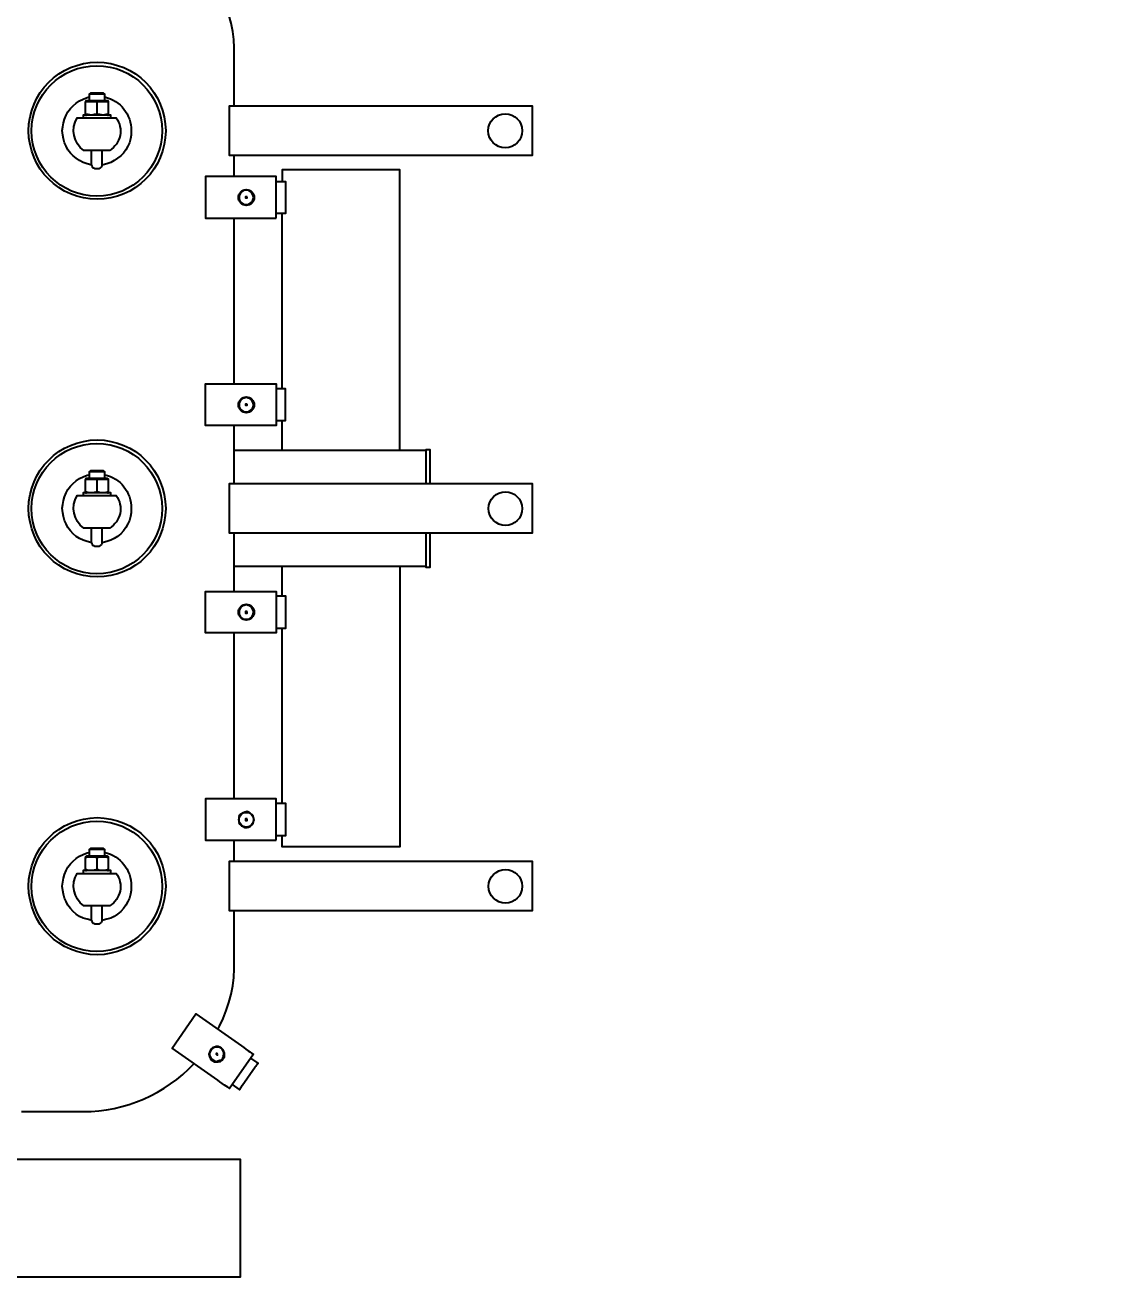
# Model space of a CAD drawing. Header units: metres. Extents: x 18203 to 41586, y 7179 to 24742.
# Drawn here: x 26828 to 27671, y 12043 to 13007 of the extents above; entities that cross this region are included whole.
import ezdxf
from ezdxf import colors
from ezdxf.entities.mleader import LeaderData, LeaderLine
from ezdxf.math import Vec2, Vec3

# ---------------------------------------------------------------- set-up
doc = ezdxf.new("R2010")
doc.units = ezdxf.units.M
doc.header["$LTSCALE"] = 50
doc.header["$MEASUREMENT"] = 0
doc.layers.get('0').update_dxf_attribs({"linetype": 'CONTINUOUS'})
doc.layers.add('PDF4_Geometry', color=7, linetype='CONTINUOUS')
doc.styles.get("Standard").update_dxf_attribs({"font": 'romans', "width": 0.65, "height": 30})

msp = doc.modelspace()

# ---------------------------------------------------------------- linework, layer by layer
at = {"layer": 'PDF4_Geometry', "lineweight": 25}
for points in [[(26989.289, 12944.787), (26989.289, 12982.574), (26989.289, 12989.367), (26988.865, 12995.736), (26988.015, 13002.105), (26986.742, 13008.473), (26985.043, 13014.842), (26982.921, 13021.211), (26980.798, 13027.155), (26977.826, 13033.099), (26976.552, 13036.071)], [(26879.324, 12899.357), (26878.899, 12899.357), (26875.927, 12900.206), (26872.955, 12901.055), (26869.983, 12902.754), (26867.436, 12904.452), (26865.313, 12906.15), (26863.19, 12908.273), (26861.067, 12910.821), (26859.793, 12913.793), (26858.519, 12916.34), (26857.67, 12919.312), (26857.246, 12922.284), (26856.821, 12925.681), (26857.246, 12928.653), (26857.67, 12931.625), (26858.519, 12934.597), (26859.793, 12937.569), (26861.067, 12940.116), (26863.19, 12942.664), (26865.313, 12944.787), (26867.436, 12946.91), (26869.983, 12948.608), (26872.955, 12949.882), (26875.927, 12951.155), (26877.625, 12951.58)], [(26874.653, 12938.418), (26874.653, 12947.759), (26876.352, 12948.183), (26878.899, 12948.183), (26881.022, 12948.183), (26883.569, 12947.759), (26885.692, 12948.183), (26887.815, 12948.183), (26889.938, 12948.183), (26892.486, 12947.759), (26892.486, 12948.183), (26892.061, 12948.183), (26892.061, 12948.608), (26891.636, 12948.608), (26891.212, 12948.608), (26890.787, 12948.608), (26889.938, 12948.608), (26888.664, 12948.608), (26887.391, 12948.608), (26885.692, 12948.608), (26883.994, 12948.608), (26882.296, 12948.608), (26880.597, 12948.608), (26878.899, 12948.608), (26877.625, 12948.608), (26876.776, 12948.608), (26875.927, 12948.608), (26875.502, 12948.608), (26875.078, 12948.608), (26874.653, 12948.183), (26874.653, 12947.759)], [(26889.514, 12948.608), (26889.514, 12953.703), (26888.664, 12954.552), (26888.24, 12954.552), (26887.815, 12954.552), (26886.966, 12954.552), (26885.692, 12954.552), (26884.419, 12954.552), (26883.145, 12954.552), (26881.871, 12954.552), (26880.597, 12954.552), (26879.748, 12954.552), (26878.899, 12954.552), (26878.475, 12954.552), (26877.625, 12953.703), (26877.625, 12948.608)], [(26889.514, 12953.703), (26888.664, 12953.703), (26887.815, 12953.703), (26886.541, 12953.703), (26885.268, 12953.703), (26883.994, 12953.703), (26882.296, 12953.703), (26881.022, 12953.703), (26879.748, 12953.703), (26878.475, 12953.703), (26878.05, 12953.703), (26877.625, 12953.703)], [(26883.569, 12938.418), (26883.569, 12947.759)], [(26891.636, 12937.569), (26892.061, 12937.569), (26892.486, 12937.569), (26892.486, 12937.993), (26892.486, 12938.418), (26892.486, 12947.759)], [(26894.184, 12935.446), (26894.184, 12937.569), (26893.759, 12937.569), (26893.335, 12937.569), (26892.486, 12937.569), (26891.212, 12937.569), (26889.938, 12937.569), (26888.24, 12937.569), (26886.541, 12937.569), (26884.419, 12937.569), (26882.296, 12937.569), (26880.597, 12937.569), (26878.899, 12937.569), (26877.201, 12937.569), (26875.502, 12937.569), (26874.653, 12937.569), (26873.804, 12937.569), (26872.955, 12937.569), (26872.955, 12935.446)], [(26892.486, 12938.418), (26890.363, 12937.993), (26888.24, 12937.569), (26885.692, 12937.993), (26883.569, 12938.418), (26881.447, 12937.993), (26879.324, 12937.569), (26876.776, 12937.993), (26874.653, 12938.418), (26874.653, 12937.993), (26874.653, 12937.569), (26875.078, 12937.569), (26875.502, 12937.569)], [(26887.391, 12910.396), (26887.391, 12899.357), (26887.391, 12898.932), (26887.391, 12898.508), (26886.966, 12897.659), (26886.541, 12897.234), (26886.117, 12896.81), (26885.692, 12896.81), (26885.268, 12896.385), (26884.419, 12896.385), (26882.296, 12896.385), (26881.871, 12896.385), (26881.447, 12896.81), (26880.597, 12896.81), (26880.173, 12897.234), (26880.173, 12897.659), (26879.748, 12898.508), (26879.324, 12898.932), (26879.324, 12899.357), (26879.324, 12910.396)], [(26989.289, 12890.441), (26989.289, 12906.575)], [(27116.662, 12679.426), (27116.662, 12895.536), (27026.227, 12895.536), (27026.227, 12886.62)], [(27021.557, 12886.62), (27028.775, 12886.62), (27028.775, 12886.195), (27028.775, 12885.771), (27028.775, 12885.346), (27028.775, 12884.497), (27028.775, 12884.072), (27028.775, 12883.223), (27028.775, 12865.391), (27028.775, 12864.542), (27028.775, 12864.117), (27028.775, 12863.268), (27028.775, 12862.843), (27028.775, 12862.419), (27028.775, 12861.994), (27021.557, 12861.994)], [(27026.227, 12726.979), (27026.227, 12861.994)], [(26989.289, 12730.8), (26989.289, 12858.173)], [(27021.557, 12702.353), (27028.775, 12702.353), (27028.775, 12702.778), (27028.775, 12703.202), (27028.775, 12703.627), (27028.775, 12704.476), (27028.775, 12704.901), (27028.775, 12705.75), (27028.775, 12723.582), (27028.775, 12724.007), (27028.775, 12724.856), (27028.775, 12725.28), (27028.775, 12726.13), (27028.775, 12726.554), (27028.775, 12726.979), (27021.557, 12726.979)], [(26989.289, 12653.951), (26989.289, 12698.532)], [(27026.227, 12679.426), (27026.227, 12702.353)], [(27136.617, 12679.426), (26989.289, 12679.426)], [(27140.014, 12653.951), (27140.014, 12656.499), (27140.014, 12659.895), (27140.014, 12663.292), (27140.014, 12666.264), (27140.014, 12668.812), (27140.014, 12671.359), (27140.014, 12673.482), (27140.014, 12675.605), (27140.014, 12676.879), (27140.014, 12678.152), (27140.014, 12679.001), (27140.014, 12679.851), (27136.617, 12679.851), (27136.617, 12679.001), (27136.617, 12678.152), (27136.617, 12676.879), (27136.617, 12675.605), (27136.617, 12673.482), (27136.617, 12671.359), (27136.617, 12668.812), (27136.617, 12666.264), (27136.617, 12663.292), (27136.617, 12659.895), (27136.617, 12656.499), (27136.617, 12653.951)], [(26879.324, 12608.522), (26878.899, 12608.522), (26875.927, 12609.371), (26872.955, 12610.22), (26869.983, 12611.494), (26867.436, 12613.192), (26865.313, 12615.315), (26863.19, 12617.438), (26861.067, 12619.985), (26859.793, 12622.957), (26858.519, 12625.505), (26857.67, 12628.477), (26857.246, 12631.449), (26856.821, 12634.845), (26857.246, 12637.817), (26857.67, 12640.79), (26858.519, 12643.762), (26859.793, 12646.734), (26861.067, 12649.281), (26863.19, 12651.829), (26865.313, 12653.951), (26867.436, 12656.074), (26869.983, 12657.773), (26872.955, 12659.046), (26875.927, 12660.32), (26877.625, 12660.745)], [(26874.653, 12647.583), (26874.653, 12656.923), (26876.352, 12657.348), (26878.899, 12657.348), (26881.022, 12657.348), (26883.569, 12656.923), (26885.692, 12657.348), (26887.815, 12657.348), (26889.938, 12657.348), (26892.486, 12656.923), (26892.486, 12657.348), (26892.061, 12657.348), (26891.636, 12657.773), (26891.212, 12657.773), (26890.787, 12657.773), (26889.938, 12657.773), (26888.664, 12657.773), (26887.391, 12657.773), (26885.692, 12657.773), (26883.994, 12657.773), (26882.296, 12657.773), (26880.597, 12657.773), (26878.899, 12657.773), (26877.625, 12657.773), (26876.776, 12657.773), (26875.927, 12657.773), (26875.502, 12657.773), (26875.078, 12657.773), (26875.078, 12657.348), (26874.653, 12657.348), (26874.653, 12656.923)], [(26889.514, 12657.773), (26889.514, 12662.868), (26888.664, 12663.717), (26888.24, 12663.717), (26887.815, 12663.717), (26886.966, 12663.717), (26885.692, 12663.717), (26884.419, 12663.717), (26883.145, 12663.717), (26881.871, 12663.717), (26880.597, 12663.717), (26879.748, 12663.717), (26878.899, 12663.717), (26878.475, 12663.717), (26877.625, 12662.868), (26877.625, 12657.773)], [(26889.514, 12662.868), (26888.664, 12662.868), (26887.815, 12662.868), (26886.541, 12662.868), (26885.268, 12662.868), (26883.994, 12662.868), (26882.296, 12662.868), (26881.022, 12662.868), (26879.748, 12662.868), (26878.475, 12662.868), (26878.05, 12662.868), (26877.625, 12662.868)], [(26892.486, 12647.583), (26890.363, 12647.158), (26888.24, 12646.734), (26885.692, 12647.158), (26883.569, 12647.583), (26883.569, 12656.923)], [(26891.636, 12646.734), (26892.061, 12646.734), (26892.486, 12646.734), (26892.486, 12647.158), (26892.486, 12647.583), (26892.486, 12656.923)], [(26894.184, 12644.611), (26894.184, 12646.734), (26893.759, 12646.734), (26893.335, 12646.734), (26892.486, 12646.734), (26891.212, 12646.734), (26889.938, 12646.734), (26888.24, 12646.734), (26886.541, 12646.734), (26884.419, 12646.734), (26882.296, 12646.734), (26880.597, 12646.734), (26878.899, 12646.734), (26877.201, 12646.734), (26875.502, 12646.734), (26874.653, 12646.734), (26873.804, 12646.734), (26872.955, 12646.734), (26872.955, 12644.611)], [(26883.569, 12647.583), (26881.447, 12647.158), (26879.324, 12646.734), (26876.776, 12647.158), (26874.653, 12647.583), (26874.653, 12647.158), (26874.653, 12646.734), (26875.078, 12646.734), (26875.502, 12646.734)], [(26887.391, 12619.561), (26887.391, 12608.522), (26887.391, 12608.097), (26887.391, 12607.672), (26886.966, 12606.823), (26886.541, 12606.399), (26886.117, 12605.974), (26885.692, 12605.974), (26885.268, 12605.55), (26884.419, 12605.55), (26882.296, 12605.55), (26881.871, 12605.55), (26881.447, 12605.974), (26880.597, 12605.974), (26880.173, 12606.399), (26880.173, 12606.823), (26879.748, 12607.672), (26879.324, 12608.097), (26879.324, 12608.522), (26879.324, 12619.561)], [(26989.289, 12570.734), (26989.289, 12615.739)], [(27136.617, 12615.739), (27136.617, 12614.466), (27136.617, 12611.069), (27136.617, 12607.672), (27136.617, 12604.7), (27136.617, 12601.728), (27136.617, 12599.181), (27136.617, 12596.633), (27136.617, 12594.935), (27136.617, 12593.237), (27136.617, 12591.539), (27136.617, 12590.689), (27136.617, 12589.84), (27136.617, 12589.416), (27140.014, 12589.416), (27140.014, 12589.84), (27140.014, 12590.689), (27140.014, 12591.539), (27140.014, 12593.237), (27140.014, 12594.935), (27140.014, 12596.633), (27140.014, 12599.181), (27140.014, 12601.728), (27140.014, 12604.7), (27140.014, 12607.672), (27140.014, 12611.069), (27140.014, 12614.466), (27140.014, 12615.739)], [(26989.289, 12590.265), (27136.617, 12590.265)], [(27116.662, 12590.265), (27116.662, 12374.155), (27026.227, 12374.155), (27026.227, 12382.647)], [(27026.227, 12567.338), (27026.227, 12590.265)], [(27021.557, 12567.338), (27028.775, 12567.338), (27028.775, 12566.913), (27028.775, 12566.489), (27028.775, 12566.064), (27028.775, 12565.639), (27028.775, 12565.215), (27028.775, 12564.366), (27028.775, 12563.941), (27028.775, 12546.109), (27028.775, 12545.26), (27028.775, 12544.411), (27028.775, 12543.986), (27028.775, 12543.561), (27028.775, 12543.137), (27028.775, 12542.712), (27028.775, 12542.288), (27021.557, 12542.288)], [(27026.227, 12407.697), (27026.227, 12542.288)], [(26989.289, 12411.093), (26989.289, 12538.891)], [(27021.557, 12407.697), (27028.775, 12407.697), (27028.775, 12407.272), (27028.775, 12406.847), (27028.775, 12406.423), (27028.775, 12405.998), (27028.775, 12405.574), (27028.775, 12404.725), (27028.775, 12403.875), (27028.775, 12386.043), (27028.775, 12385.619), (27028.775, 12384.769), (27028.775, 12384.345), (27028.775, 12383.92), (27028.775, 12383.496), (27028.775, 12383.071), (27028.775, 12382.647), (27021.557, 12382.647)], [(26989.289, 12363.116), (26989.289, 12379.25)], [(26879.324, 12317.686), (26878.899, 12317.686), (26875.927, 12318.535), (26872.955, 12319.385), (26869.983, 12320.658), (26867.436, 12322.357), (26865.313, 12324.48), (26863.19, 12326.602), (26861.067, 12329.15), (26859.793, 12332.122), (26858.519, 12334.669), (26857.67, 12337.641), (26857.246, 12340.613), (26856.821, 12344.01), (26857.246, 12346.982), (26857.67, 12349.954), (26858.519, 12352.926), (26859.793, 12355.898), (26861.067, 12358.446), (26863.19, 12360.993), (26865.313, 12363.116), (26867.436, 12365.239), (26869.983, 12366.937), (26872.955, 12368.211), (26875.927, 12369.485), (26877.625, 12369.909)], [(26889.514, 12366.937), (26889.514, 12372.032), (26888.664, 12372.881), (26888.24, 12372.881), (26887.815, 12372.881), (26886.966, 12372.881), (26885.692, 12372.881), (26884.419, 12372.881), (26883.145, 12372.881), (26881.871, 12372.881), (26880.597, 12372.881), (26879.748, 12372.881), (26878.899, 12372.881), (26878.475, 12372.881), (26877.625, 12372.032), (26877.625, 12366.937)], [(26889.514, 12372.032), (26888.664, 12372.032), (26887.815, 12372.032), (26886.541, 12372.032), (26885.268, 12372.032), (26883.994, 12372.032), (26882.296, 12372.032), (26881.022, 12372.032), (26879.748, 12372.032), (26878.475, 12372.032), (26878.05, 12372.032), (26877.625, 12372.032)], [(26891.636, 12355.898), (26892.061, 12355.898), (26892.486, 12355.898), (26892.486, 12356.323), (26892.486, 12356.747), (26892.486, 12366.088), (26892.486, 12366.513), (26892.061, 12366.513), (26891.636, 12366.513), (26891.636, 12366.937), (26891.212, 12366.937), (26890.787, 12366.937), (26889.938, 12366.937), (26888.664, 12366.937), (26887.391, 12366.937), (26885.692, 12366.937), (26883.994, 12366.937), (26882.296, 12366.937), (26880.597, 12366.937), (26878.899, 12366.937), (26877.625, 12366.937), (26876.776, 12366.937), (26875.927, 12366.937), (26875.502, 12366.937), (26875.078, 12366.513), (26874.653, 12366.513), (26874.653, 12366.088), (26876.352, 12366.513), (26878.899, 12366.513), (26881.022, 12366.513), (26883.569, 12366.088)], [(26874.653, 12356.747), (26874.653, 12366.088)], [(26883.569, 12356.747), (26883.569, 12366.088), (26885.692, 12366.513), (26887.815, 12366.513), (26889.938, 12366.513), (26892.486, 12366.088)], [(26894.184, 12353.775), (26894.184, 12355.898), (26893.759, 12355.898), (26893.335, 12355.898), (26892.486, 12355.898), (26891.212, 12355.898), (26889.938, 12355.898), (26888.24, 12355.898), (26886.541, 12355.898), (26884.419, 12355.898), (26882.296, 12355.898), (26880.597, 12355.898), (26878.899, 12355.898), (26877.201, 12355.898), (26875.502, 12355.898), (26874.653, 12355.898), (26873.804, 12355.898), (26872.955, 12355.898), (26872.955, 12353.775)], [(26892.486, 12356.747), (26890.363, 12356.323), (26888.24, 12355.898), (26885.692, 12355.898), (26883.569, 12356.747), (26881.447, 12356.323), (26879.324, 12355.898), (26876.776, 12355.898), (26874.653, 12356.747), (26874.653, 12356.323), (26874.653, 12355.898), (26875.078, 12355.898), (26875.502, 12355.898)], [(26887.391, 12328.725), (26887.391, 12317.686), (26887.391, 12317.262), (26887.391, 12316.837), (26886.966, 12315.988), (26886.541, 12315.563), (26886.117, 12315.139), (26885.692, 12315.139), (26885.268, 12314.714), (26884.419, 12314.714), (26882.296, 12314.714), (26881.871, 12314.714), (26881.447, 12315.139), (26880.597, 12315.139), (26880.173, 12315.563), (26880.173, 12315.988), (26879.748, 12316.837), (26879.324, 12317.262), (26879.324, 12317.686), (26879.324, 12328.725)], [(26976.552, 12233.62), (26977.826, 12236.167), (26980.798, 12242.112), (26982.921, 12248.056), (26985.043, 12254.424), (26986.742, 12260.793), (26988.015, 12267.162), (26988.865, 12273.53), (26989.289, 12280.324), (26989.289, 12286.692), (26989.289, 12324.904)], [(26987.591, 12191.162), (26993.11, 12187.341), (26993.535, 12187.341), (26993.535, 12187.766), (26993.96, 12188.19), (26994.384, 12188.615), (26994.384, 12189.039), (26994.809, 12189.464), (26995.233, 12190.313), (27005.423, 12204.749), (27005.848, 12205.173), (27006.272, 12206.023), (27006.697, 12206.447), (27007.121, 12206.872), (27007.121, 12207.296), (27007.546, 12207.296), (27007.546, 12207.721), (27002.026, 12211.542)], [(26777.425, 12042.985), (26993.96, 12042.985), (26993.96, 12133.42), (26821.581, 12133.42)]]:
    msp.add_lwpolyline(points, dxfattribs=at)
for points in [[(26889.514, 12951.58, -0.3542031), (26909.893, 12925.681), (26909.893, 12922.284), (26909.469, 12919.312), (26908.62, 12916.34), (26907.346, 12913.793), (26905.647, 12910.821), (26903.949, 12908.273), (26901.826, 12906.15), (26899.279, 12904.452), (26896.731, 12902.754), (26894.184, 12901.055), (26891.212, 12900.206), (26888.24, 12899.357), (26887.391, 12899.357)], [(26889.514, 12660.745, -0.3542032), (26909.893, 12634.845), (26909.893, 12631.449), (26909.469, 12628.477), (26908.62, 12625.505), (26907.346, 12622.957), (26905.647, 12619.985), (26903.949, 12617.438), (26901.826, 12615.315), (26899.279, 12613.192), (26896.731, 12611.494), (26894.184, 12610.22), (26891.212, 12609.371), (26888.24, 12608.522), (26887.391, 12608.522)], [(26889.514, 12369.909, -0.3542042), (26909.893, 12344.01), (26909.893, 12340.613), (26909.469, 12337.641), (26908.62, 12334.669), (26907.346, 12332.122), (26905.647, 12329.15), (26903.949, 12326.602), (26901.826, 12324.48), (26899.279, 12322.357), (26896.731, 12320.658), (26894.184, 12319.385), (26891.212, 12318.535), (26888.24, 12317.686), (26887.391, 12317.686)], [(26825.402, 12170.358), (26872.955, 12170.358, 0.2071791), (26958.295, 12207.296)]]:
    msp.add_lwpolyline(points, format="xyb", dxfattribs=at)
for points in [[(27171.433, 12906.575), (26985.468, 12906.575), (26985.468, 12944.787), (27171.433, 12944.787), (27171.857, 12944.787), (27172.282, 12944.787), (27173.131, 12944.787), (27173.556, 12944.787), (27173.98, 12944.787), (27174.405, 12944.787), (27175.254, 12944.787), (27175.679, 12944.787), (27218.561, 12944.787), (27218.561, 12906.575), (27175.679, 12906.575), (27175.254, 12906.575), (27174.405, 12906.575), (27173.98, 12906.575), (27173.556, 12906.575), (27173.131, 12906.575), (27172.282, 12906.575), (27171.857, 12906.575)], [(27021.557, 12858.173), (27021.557, 12890.441), (27021.132, 12890.441), (27020.708, 12890.441), (27019.859, 12890.441), (27018.16, 12890.441), (27016.462, 12890.441), (27014.764, 12890.441), (27012.641, 12890.441), (27010.518, 12890.441), (26967.211, 12890.441), (26967.211, 12858.173), (27010.518, 12858.173), (27012.641, 12858.173), (27014.764, 12858.173), (27016.462, 12858.173), (27018.16, 12858.173), (27019.859, 12858.173), (27020.708, 12858.173), (27021.132, 12858.173)], [(26998.63, 12868.787), (26999.904, 12868.787), (27001.177, 12869.637), (27002.451, 12870.486), (27003.3, 12871.335), (27003.725, 12873.033), (27004.149, 12874.307), (27003.725, 12875.581), (27003.3, 12876.854), (27002.451, 12878.128), (27001.177, 12878.977), (26999.904, 12879.826), (26998.63, 12879.826), (26996.932, 12879.826), (26995.658, 12878.977), (26994.384, 12878.128), (26993.535, 12876.854), (26993.11, 12875.581), (26993.11, 12874.307), (26993.11, 12873.033), (26993.535, 12871.335), (26994.384, 12870.486), (26995.658, 12869.637), (26996.932, 12868.787)], [(26999.054, 12874.732), (26997.781, 12874.732), (26997.781, 12873.882), (26999.054, 12873.882)], [(27010.518, 12730.8), (27012.641, 12730.8), (27014.764, 12730.8), (27016.462, 12730.8), (27018.16, 12730.8), (27019.859, 12730.8), (27020.708, 12730.8), (27021.132, 12730.8), (27021.557, 12730.8), (27021.557, 12698.532), (27021.132, 12698.532), (27020.708, 12698.532), (27019.859, 12698.532), (27018.16, 12698.532), (27016.462, 12698.532), (27014.764, 12698.532), (27012.641, 12698.532), (27010.518, 12698.532), (26967.211, 12698.532), (26967.211, 12730.8)], [(26998.63, 12709.146), (26999.904, 12709.146), (27001.177, 12709.996), (27002.451, 12710.845), (27003.3, 12711.694), (27003.725, 12712.968), (27004.149, 12714.666), (27003.725, 12715.94), (27003.3, 12717.213), (27002.451, 12718.487), (27001.177, 12719.336), (26999.904, 12719.761), (26998.63, 12720.185), (26996.932, 12719.761), (26995.658, 12719.336), (26994.384, 12718.487), (26993.535, 12717.213), (26993.11, 12715.94), (26993.11, 12714.666), (26993.11, 12712.968), (26993.535, 12711.694), (26994.384, 12710.845), (26995.658, 12709.996), (26996.932, 12709.146)], [(26999.054, 12715.091), (26997.781, 12715.091), (26997.781, 12714.241), (26999.054, 12714.241)], [(27171.433, 12615.739), (26985.468, 12615.739), (26985.468, 12653.951), (27171.433, 12653.951), (27171.857, 12653.951), (27172.282, 12653.951), (27173.131, 12653.951), (27173.556, 12653.951), (27173.98, 12653.951), (27174.405, 12653.951), (27175.254, 12653.951), (27175.679, 12653.951), (27218.561, 12653.951), (27218.561, 12615.739), (27175.679, 12615.739), (27175.254, 12615.739), (27174.405, 12615.739), (27173.98, 12615.739), (27173.556, 12615.739), (27173.131, 12615.739), (27172.282, 12615.739), (27171.857, 12615.739)], [(27010.518, 12570.734), (27012.641, 12570.734), (27014.764, 12570.734), (27016.462, 12570.734), (27018.16, 12570.734), (27019.859, 12570.734), (27020.708, 12570.734), (27021.132, 12570.734), (27021.557, 12570.734), (27021.557, 12538.891), (27021.132, 12538.891), (27020.708, 12538.891), (27019.859, 12538.891), (27018.16, 12538.891), (27016.462, 12538.891), (27014.764, 12538.891), (27012.641, 12538.891), (27010.518, 12538.891), (26967.211, 12538.891), (26967.211, 12570.734)], [(26998.63, 12549.505), (26999.904, 12549.505), (27001.177, 12549.93), (27002.451, 12550.779), (27003.3, 12552.053), (27003.725, 12553.327), (27004.149, 12555.025), (27003.725, 12556.299), (27003.3, 12557.572), (27002.451, 12558.846), (27001.177, 12559.695), (26999.904, 12560.12), (26998.63, 12560.544), (26996.932, 12560.12), (26995.658, 12559.695), (26994.384, 12558.846), (26993.535, 12557.572), (26993.11, 12556.299), (26993.11, 12555.025), (26993.11, 12553.327), (26993.535, 12552.053), (26994.384, 12550.779), (26995.658, 12549.93), (26996.932, 12549.505)], [(26999.054, 12555.45), (26997.781, 12555.45), (26997.781, 12554.176), (26999.054, 12554.176)], [(27021.557, 12379.25), (27021.557, 12411.093), (27021.132, 12411.093), (27020.708, 12411.093), (27019.859, 12411.093), (27018.16, 12411.093), (27016.462, 12411.093), (27014.764, 12411.093), (27012.641, 12411.093), (27010.518, 12411.093), (26967.211, 12411.093), (26967.211, 12379.25), (27010.518, 12379.25), (27012.641, 12379.25), (27014.764, 12379.25), (27016.462, 12379.25), (27018.16, 12379.25), (27019.859, 12379.25), (27020.708, 12379.25), (27021.132, 12379.25)], [(27004.574, 12394.959), (27004.149, 12396.658), (27003.725, 12397.931), (27002.876, 12399.205), (27001.602, 12400.054), (27000.328, 12400.903), (26999.054, 12401.328), (26997.356, 12400.903), (26996.082, 12400.479), (26994.809, 12399.63), (26993.535, 12398.781), (26992.686, 12397.507), (26992.686, 12395.809), (26992.686, 12394.535), (26992.686, 12392.836), (26993.535, 12391.563), (26994.809, 12390.289), (26996.082, 12389.864), (26997.356, 12389.015), (26999.054, 12389.015), (27000.328, 12389.44), (27001.602, 12389.864), (27002.876, 12391.138), (27003.725, 12392.412), (27004.149, 12393.686)], [(26999.054, 12395.809), (26997.781, 12395.809), (26997.781, 12394.535), (26999.054, 12394.535)], [(27171.433, 12324.904), (26985.468, 12324.904), (26985.468, 12363.116), (27171.433, 12363.116), (27171.857, 12363.116), (27172.282, 12363.116), (27173.131, 12363.116), (27173.556, 12363.116), (27173.98, 12363.116), (27174.405, 12363.116), (27175.254, 12363.116), (27175.679, 12363.116), (27218.561, 12363.116), (27218.561, 12324.904), (27175.679, 12324.904), (27175.254, 12324.904), (27174.405, 12324.904), (27173.98, 12324.904), (27173.556, 12324.904), (27173.131, 12324.904), (27172.282, 12324.904), (27171.857, 12324.904)], [(26994.809, 12220.883), (26996.507, 12219.609), (26998.205, 12218.335), (26999.904, 12217.062), (27001.177, 12216.212), (27002.451, 12215.363), (27003.3, 12214.939), (27003.725, 12214.514), (27004.149, 12214.514), (26985.468, 12188.19), (26985.043, 12188.615), (26984.194, 12189.039), (26982.921, 12189.889), (26981.647, 12190.738), (26979.948, 12192.011), (26978.25, 12193.285), (26976.552, 12194.559), (26941.312, 12219.184), (26959.569, 12245.508)], [(26980.798, 12211.117), (26981.647, 12212.391), (26981.647, 12213.665), (26981.647, 12215.363), (26981.222, 12216.637), (26980.798, 12217.911), (26979.524, 12219.184), (26978.25, 12220.034), (26976.976, 12220.458), (26975.278, 12220.458), (26974.004, 12220.034), (26972.731, 12219.609), (26971.457, 12218.335), (26970.608, 12217.062), (26970.183, 12215.788), (26969.759, 12214.514), (26970.183, 12212.816), (26970.608, 12211.542), (26971.457, 12210.268), (26972.731, 12209.419), (26974.004, 12208.57), (26975.703, 12208.57), (26976.976, 12208.57), (26978.675, 12208.995), (26979.948, 12209.844)], [(26972.731, 12210.268), (26974.004, 12209.419), (26975.278, 12208.995), (26976.552, 12209.419), (26978.25, 12209.844), (26979.524, 12210.268), (26980.373, 12211.542), (26980.798, 12212.816), (26981.222, 12214.089), (26981.222, 12215.788), (26980.798, 12217.062), (26979.948, 12218.335), (26979.099, 12219.184), (26977.826, 12220.034), (26976.127, 12220.034), (26974.854, 12220.034), (26973.58, 12219.609), (26972.306, 12218.76), (26971.457, 12217.911), (26970.608, 12216.637), (26970.183, 12215.363), (26970.183, 12213.665), (26970.608, 12212.391), (26971.457, 12211.117)], [(26976.552, 12214.514), (26975.703, 12215.363), (26975.278, 12214.514), (26976.127, 12213.665)]]:
    msp.add_lwpolyline(points, close=True, dxfattribs=at)
for points in [[(26893.335, 12910.396), (26892.91, 12910.396), (26892.061, 12910.396), (26889.938, 12910.396), (26888.24, 12910.396), (26886.541, 12910.396), (26883.569, 12910.396), (26880.597, 12910.396), (26878.05, 12910.396), (26875.927, 12910.396), (26874.229, 12910.396), (26873.804, 12910.396), (26873.38, 12910.396, -0.390417), (26868.285, 12935.446), (26869.134, 12935.446), (26870.408, 12935.446), (26872.106, 12935.446), (26875.502, 12935.446), (26879.324, 12935.446), (26883.569, 12935.446), (26887.815, 12935.446), (26892.061, 12935.446), (26894.608, 12935.446), (26896.731, 12935.446), (26898.005, 12935.446), (26898.43, 12935.446, -0.4306408)], [(26893.335, 12619.561), (26892.91, 12619.561), (26892.061, 12619.561), (26889.938, 12619.561), (26888.24, 12619.561), (26886.541, 12619.561), (26883.569, 12619.561), (26880.597, 12619.561), (26878.05, 12619.561), (26875.927, 12619.561), (26874.229, 12619.561), (26873.804, 12619.561), (26873.38, 12619.561, -0.3904169), (26868.285, 12644.611), (26869.134, 12644.611), (26870.408, 12644.611), (26872.106, 12644.611), (26875.502, 12644.611), (26879.324, 12644.611), (26883.569, 12644.611), (26887.815, 12644.611), (26892.061, 12644.611), (26894.608, 12644.611), (26896.731, 12644.611), (26898.005, 12644.611), (26898.43, 12644.611, -0.4306406)], [(26893.335, 12328.725), (26892.91, 12328.725), (26892.061, 12328.725), (26889.938, 12328.725), (26888.24, 12328.725), (26886.541, 12328.725), (26883.569, 12328.725), (26880.597, 12328.725), (26878.05, 12328.725), (26875.927, 12328.725), (26874.229, 12328.725), (26873.804, 12328.725), (26873.38, 12328.725, -0.3904172), (26868.285, 12353.775), (26869.134, 12353.775), (26870.408, 12353.775), (26872.106, 12353.775), (26875.502, 12353.775), (26879.324, 12353.775), (26883.569, 12353.775), (26887.815, 12353.775), (26892.061, 12353.775), (26894.608, 12353.775), (26896.731, 12353.775), (26898.005, 12353.775), (26898.43, 12353.775, -0.4306415)]]:
    msp.add_lwpolyline(points, format="xyb", close=True, dxfattribs=at)
for centre, radius in [((26883.681, 12925.568), 52.759), ((26883.458, 12925.44), 50.212), ((27197.883, 12925.585), 13.07), ((26998.488, 12874.165), 6.087), ((26998.488, 12714.524), 6.087), ((26883.681, 12634.733), 52.759), ((26883.458, 12634.604), 50.212), ((27198.009, 12634.635), 12.952), ((26998.488, 12554.883), 6.087), ((26998.507, 12395.082), 5.644), ((26883.681, 12343.897), 52.759), ((26883.458, 12343.769), 50.212), ((27198.009, 12343.799), 12.952)]:
    msp.add_circle(centre, radius, dxfattribs=at)

# ---------------------------------------------------------------- leaders
at = {"color": 2}
ml = msp.add_multileader_mtext('Standard', dxfattribs=at)
ml.set_content('TRANSFORMADOR AÉREO - 225kVA', color=2)
ml.set_leader_properties()
ml.build(insert=Vec2(0, 0))
ctx = ml.context
ctx.base_point, ctx.char_height, ctx.plane_origin = Vec3(27345.709, 13675.055), 150, Vec3(26592.378, 13157.301)
ctx.text_align_type = 2
notes = []
notes.append((ctx, [(1, (1, 1, 0), (27337.709, 13675.055), (1, 0), 8, [(0, [(26993.96, 13226.281)], 0, [])])]))
ctx.mtext.insert, ctx.mtext.alignment, ctx.mtext.flow_direction = Vec3(29961.637, 13750.055), 3, 5
for ctx, leaders in notes:
    for number, flags, end, landing, length, lines in leaders:
        leader = LeaderData()
        leader.index, (leader.has_last_leader_line, leader.has_dogleg_vector, leader.attachment_direction) = number, flags
        leader.last_leader_point, leader.dogleg_vector, leader.dogleg_length = Vec3(end), Vec3(landing), length
        for number, points, colour, breaks in lines:
            line = LeaderLine()
            line.index, line.vertices, line.color, line.breaks = number, Vec3.list(points), colors.encode_raw_color(colour), breaks
            leader.lines.append(line)
        ctx.leaders.append(leader)

doc.saveas('drawing.dxf')
